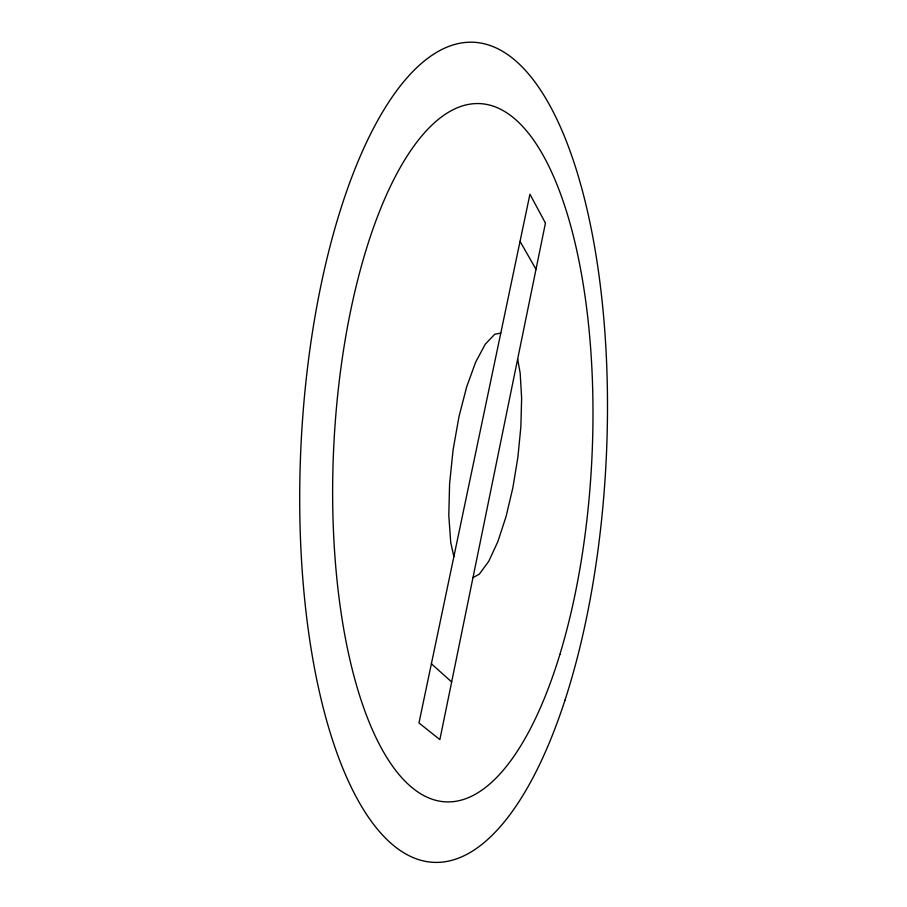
<?xml version="1.0" encoding="UTF-8"?>
<svg xmlns="http://www.w3.org/2000/svg" width="907" height="907" viewBox="0 0 907 907"><rect width="100%" height="100%" fill="white"/><g stroke="black" fill="none" stroke-linecap="round" stroke-linejoin="round"><path stroke-width="1.36" d="M472.989 577.589L479.315 574.188L488.771 561.274L497.886 541.536L506.072 516.48L512.852 487.807L517.874 457.332L520.856 426.868L521.638 398.207L520.164 373.015L517.648 359.104M500.789 333.084L494.757 334.23L485.302 344.161L475.71 362.018L466.686 386.801L458.931 416.869L453.069 450.053L449.589 483.805L448.795 515.459L450.745 542.533L453.863 556.694M431.392 663.765L451.652 681.962M520.04 241.364L536.003 269.3M545.447 223.088L439.872 739.613L418.966 722.97L529.937 194.211L545.447 223.088M559.857 654.491A349.535 129.202 -87.2 0 0 489.292 105.008A349.535 129.202 -87.2 0 0 339.139 598.575A349.535 129.202 -87.2 0 0 559.857 654.491M565.016 700.079A410.52 152.761 -87.2 0 0 489.678 45.35A410.52 152.761 -87.2 0 0 305.942 611.295A410.52 152.761 -87.2 0 0 565.016 700.079"/></g></svg>
